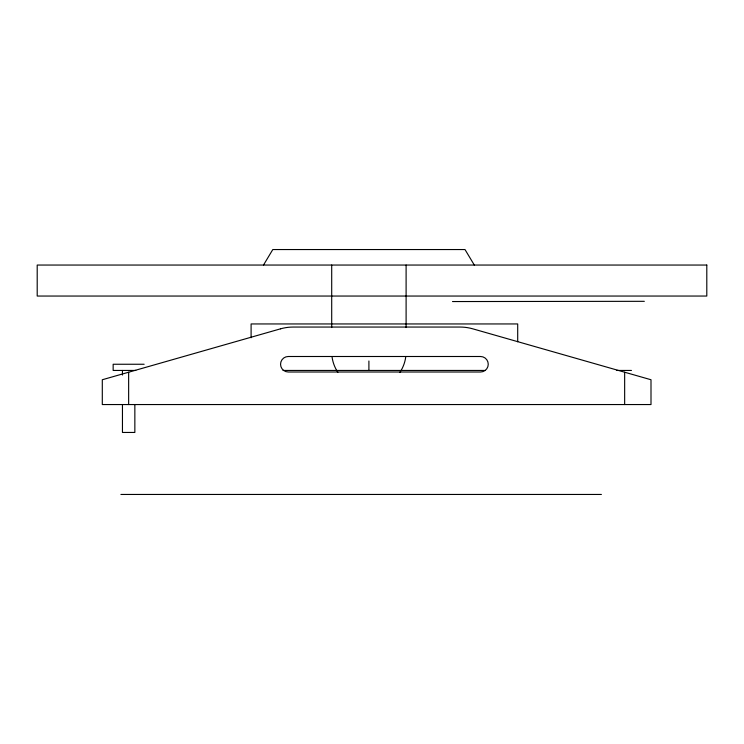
<?xml version="1.0" encoding="UTF-8"?>
<svg xmlns="http://www.w3.org/2000/svg" width="744" height="744" viewBox="0 0 744 744"><rect width="100%" height="100%" fill="white"/><g stroke="black" fill="none" stroke-linecap="round" stroke-linejoin="round"><path stroke-width="1.12" d="M263.497 265.05L272.797 249.547L465 249.547L474.3 265.05M452.501 301.553L644.332 301.32M144.15 364.253L113.153 364.253L113.153 370.447L135.771 370.447M283.018 370.447L484.967 370.447M616.609 370.447L631.47 370.447M120.9 494.453L601.403 494.453M624.653 372.223L624.653 404.55M517.703 341.775L517.703 323.947L251.1 323.947L251.1 337.757M406.103 265.05L406.103 327.546M368.903 360.989L368.903 370.447M331.703 265.05L331.703 327.546M134.85 404.894L134.85 432.45L122.453 432.45L122.453 404.894M128.647 372.223L128.647 404.55M122.453 370.447L122.453 375.041M405.703 357.269A37.2 37.2 0 0 1 399.928 372.372M337.878 372.372A37.2 37.2 0 0 1 332.094 357.269M280.488 328.839L102.3 379.747L102.3 404.55L651 404.55L651 379.747L472.812 328.839A46.5 46.5 0 0 0 460.034 327.053L293.266 327.053A46.5 46.5 0 0 0 280.488 328.839M706.8 265.05L37.2 265.05L37.2 296.047L706.8 296.047L706.8 265.05M480.503 356.497L288.3 356.497A7.747 7.747 0 0 0 280.553 364.253A7.747 7.747 0 0 0 288.3 372L480.503 372A7.747 7.747 0 0 0 488.25 364.253A7.747 7.747 0 0 0 480.503 356.497"/></g></svg>
